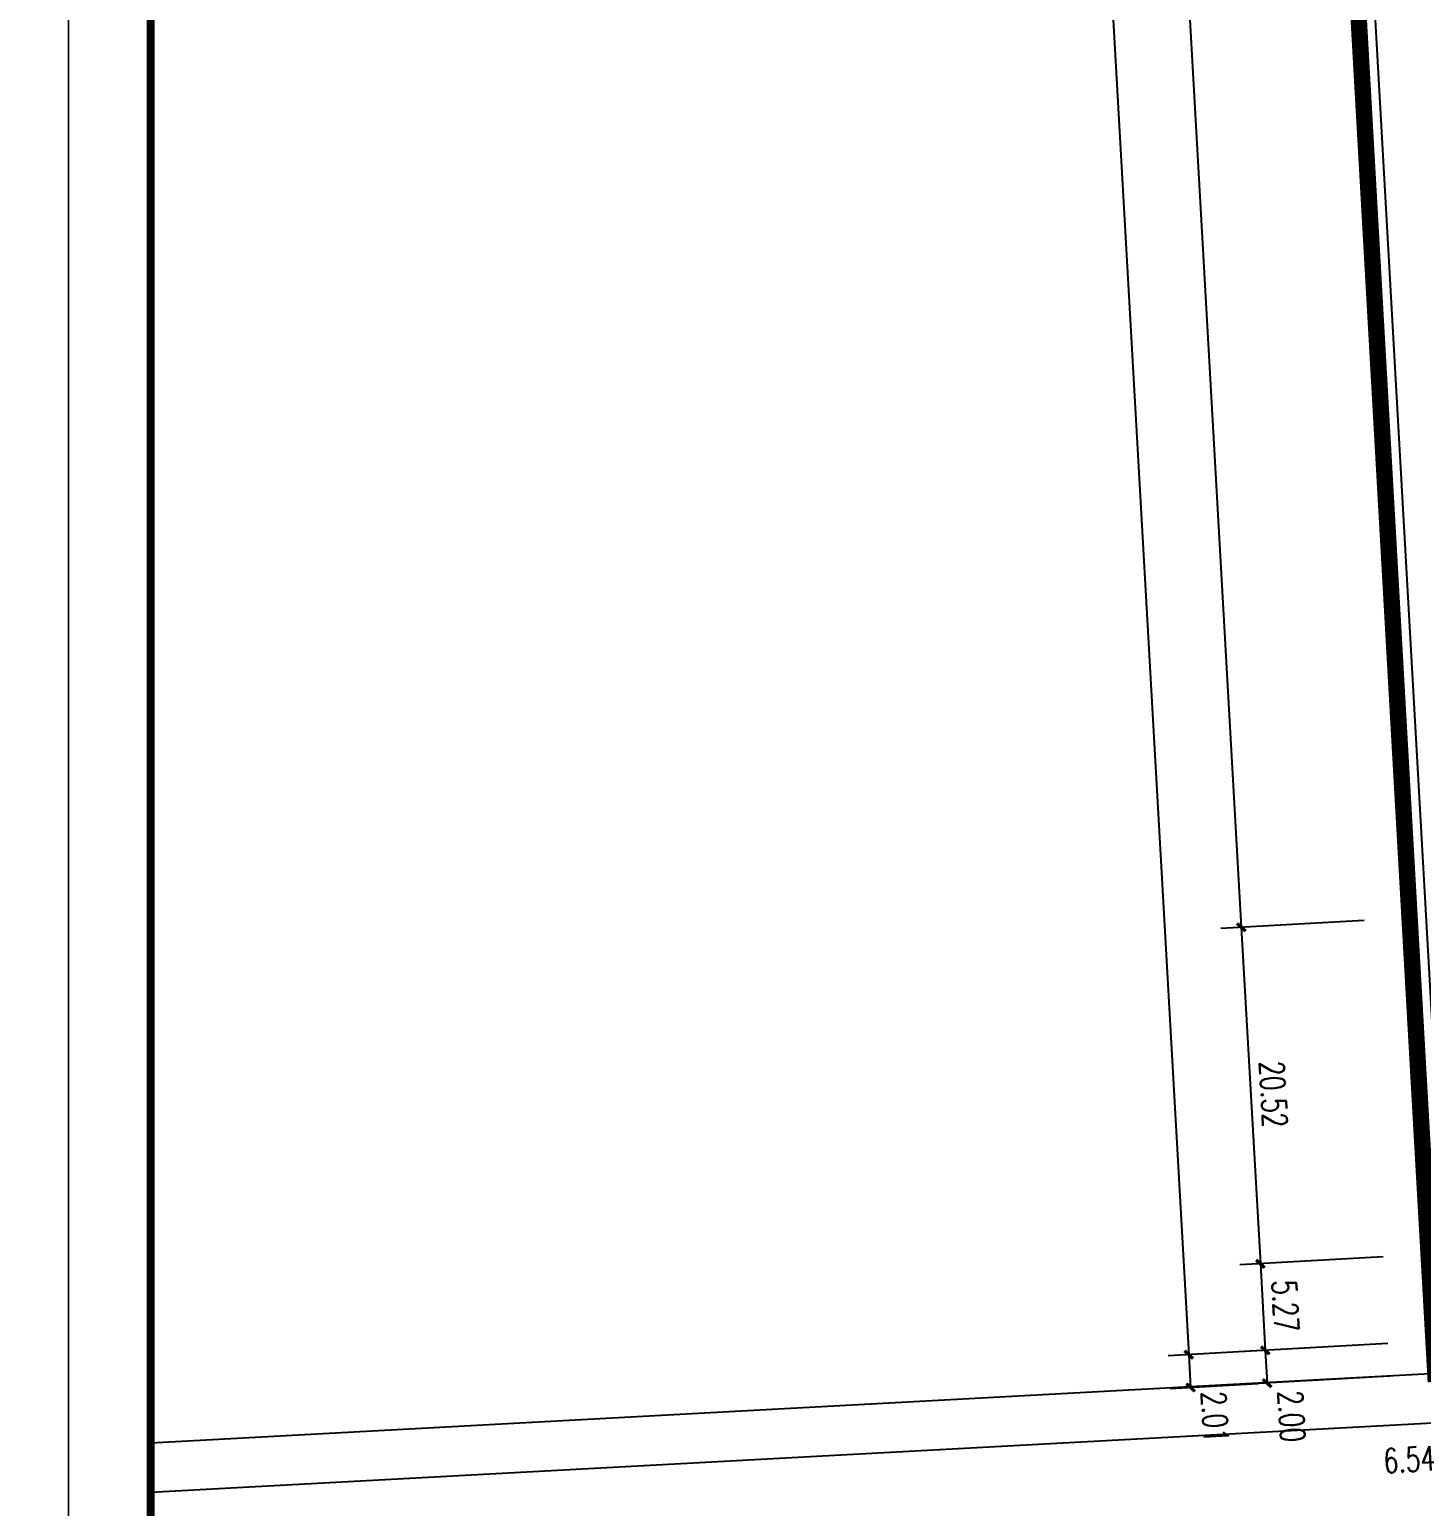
# Model space of a CAD drawing. Header units: millimetres. Extents: x 53009415 to 54059915, y 20499171 to 20796171.
# Drawn here: x 53847540 to 53932282, y 20559369 to 20649254 of the extents above; entities that cross this region are included whole.
import ezdxf

# ---------------------------------------------------------------- set-up
doc = ezdxf.new("R2010")
doc.units = ezdxf.units.MM
doc.header["$LTSCALE"] = 1000
for name, color, linetype in [('KZD', 1, 'Continuous'), ('PUB_DIM', 3, 'Continuous'), ('RD-侧石线', 5, 'Continuous'), ('ROAD', 2, 'Continuous')]:
    doc.layers.add(name, color=color, linetype=linetype)
doc.layers.add('PUB_TITLE', color=7, linetype='Continuous', lineweight=20)
doc.layers.add('已设计道路边线', color=4, linetype='Continuous', lineweight=50)
doc.styles.add('_TCH_DIM_T3', font='SIMPLEX', dxfattribs={"width": 0.705882, "bigfont": 'GBCBIG'})
doc.dimstyles.new('_TCH_ARCH&&500', dxfattribs={"dimtxt": 1487.5, "dimasz": 500, "dimexe": 1250, "dimexo": 1500, "dimgap": 631.25, "dimtad": 1, "dimlfac": 0.001, "dimzin": 0, "dimdsep": 46, "dimtxsty": '_TCH_DIM_T3', "dimblk": 'ARCHTICK', "dimcen": 0.09, "dimclrt": 7, "dimazin": 2, "dimtfac": 1, "dimtix": 1, "dimtmove": 2, "dimatfit": 3, "dimfxl": 0, "dimtolj": 1, "dimtzin": 0, "dimarcsym": 0})

# ---------------------------------------------------------------- blocks, each defined once
blk = doc.blocks.new('_ArchTick')
at = {"color": 0, "linetype": 'ByBlock', "const_width": 0.4}
blk.add_lwpolyline([(-0.5, -0.5), (0.5, 0.5)], dxfattribs=at)
blk = doc.blocks.new('*D49')
at = {"layer": 'Defpoints', "color": 0, "transparency": 16777216}
for p in [(53939839, 20566750), (53933313, 20566381), (53940145, 20561332)]:
    blk.add_point(p, dxfattribs=at)
at = {"layer": 'PUB_DIM', "color": 0, "lineweight": -2, "transparency": 16777216}
for p, q in [((53939923, 20565253), (53940216, 20560084)), ((53933398, 20564883), (53933691, 20559715)), ((53933620, 20560963), (53940145, 20561332))]:
    blk.add_line(p, q, dxfattribs=at)
at = {"layer": 'PUB_DIM', "color": 0, "lineweight": -2, "transparency": 16777216, "xscale": 500, "yscale": 500, "zscale": 500}
for p, rotation in [((53933620, 20560963), 183.239700163843), ((53940145, 20561332), 3.239700163842966)]:
    blk.add_blockref('_ArchTick', p, dxfattribs=dict(at, rotation=rotation))
at = {"layer": 'PUB_DIM', "color": 7, "transparency": 16777216, "insert": (53931545, 20562223), "char_height": 1487.5, "attachment_point": 5, "rotation": 3.2397, "style": '_TCH_DIM_T3'}
blk.add_mtext('\\A1;6.54', dxfattribs=at)
blk = doc.blocks.new('*D71')
at = {"layer": 'Defpoints', "color": 0, "transparency": 16777216}
for p in [(53922355, 20735181), (53921314, 20594618), (53930283, 20595125)]:
    blk.add_point(p, dxfattribs=at)
at = {"layer": 'PUB_DIM', "color": 0, "lineweight": -2, "transparency": 16777216}
for p, q in [((53920858, 20735096), (53912138, 20734603)), ((53913386, 20734673), (53921314, 20594618)), ((53928786, 20595040), (53920066, 20594547))]:
    blk.add_line(p, q, dxfattribs=at)
at = {"layer": 'PUB_DIM', "color": 0, "lineweight": -2, "transparency": 16777216, "xscale": 500, "yscale": 500, "zscale": 500}
for p, rotation in [((53913386, 20734673), 93.23975521763379), ((53921314, 20594618), 273.2397552176338)]:
    blk.add_blockref('_ArchTick', p, dxfattribs=dict(at, rotation=rotation))
at = {"layer": 'PUB_DIM', "color": 7, "transparency": 16777216, "insert": (53918723, 20664723), "char_height": 1487.5, "attachment_point": 5, "rotation": 273.23976, "style": '_TCH_DIM_T3'}
blk.add_mtext('\\A1;140.28', dxfattribs=at)
blk = doc.blocks.new('*D72')
at = {"layer": 'Defpoints', "color": 0, "transparency": 16777216}
for p in [(53930283, 20595125), (53922474, 20574135), (53931443, 20574642)]:
    blk.add_point(p, dxfattribs=at)
at = {"layer": 'PUB_DIM', "color": 0, "lineweight": -2, "transparency": 16777216}
for p, q in [((53928786, 20595040), (53920066, 20594547)), ((53921314, 20594618), (53922474, 20574135)), ((53929945, 20574557), (53921226, 20574064))]:
    blk.add_line(p, q, dxfattribs=at)
at = {"layer": 'PUB_DIM', "color": 0, "lineweight": -2, "transparency": 16777216, "xscale": 500, "yscale": 500, "zscale": 500}
for p, rotation in [((53921314, 20594618), 93.23975521762621), ((53922474, 20574135), 273.2397552176262)]:
    blk.add_blockref('_ArchTick', p, dxfattribs=dict(at, rotation=rotation))
at = {"layer": 'PUB_DIM', "color": 7, "transparency": 16777216, "insert": (53923267, 20584454), "char_height": 1487.5, "attachment_point": 5, "rotation": 273.23976, "style": '_TCH_DIM_T3'}
blk.add_mtext('\\A1;20.52', dxfattribs=at)
blk = doc.blocks.new('*D73')
at = {"layer": 'Defpoints', "color": 0, "transparency": 16777216}
for p in [(53931443, 20574642), (53922772, 20568870), (53931741, 20569377)]:
    blk.add_point(p, dxfattribs=at)
at = {"layer": 'PUB_DIM', "color": 0, "lineweight": -2, "transparency": 16777216}
for p, q in [((53929945, 20574557), (53921226, 20574064)), ((53922474, 20574135), (53922772, 20568870)), ((53930243, 20569293), (53921524, 20568799))]:
    blk.add_line(p, q, dxfattribs=at)
at = {"layer": 'PUB_DIM', "color": 0, "lineweight": -2, "transparency": 16777216, "xscale": 500, "yscale": 500, "zscale": 500}
for p, rotation in [((53922474, 20574135), 93.23975521766373), ((53922772, 20568870), 273.2397552176637)]:
    blk.add_blockref('_ArchTick', p, dxfattribs=dict(at, rotation=rotation))
at = {"layer": 'PUB_DIM', "color": 7, "transparency": 16777216, "insert": (53923996, 20571580), "char_height": 1487.5, "attachment_point": 5, "rotation": 273.23976, "style": '_TCH_DIM_T3'}
blk.add_mtext('\\A1;5.27', dxfattribs=at)
blk = doc.blocks.new('*D74')
at = {"layer": 'Defpoints', "color": 0, "transparency": 16777216}
for p in [(53931741, 20569377), (53922885, 20566873), (53931854, 20567380)]:
    blk.add_point(p, dxfattribs=at)
at = {"layer": 'PUB_DIM', "color": 0, "lineweight": -2, "transparency": 16777216}
for p, q in [((53930243, 20569293), (53921524, 20568799)), ((53922772, 20568870), (53922885, 20566873)), ((53930356, 20567296), (53921637, 20566802))]:
    blk.add_line(p, q, dxfattribs=at)
at = {"layer": 'PUB_DIM', "color": 0, "lineweight": -2, "transparency": 16777216, "xscale": 500, "yscale": 500, "zscale": 500}
for p, rotation in [((53922772, 20568870), 93.23975521759658), ((53922885, 20566873), 273.2397552175966)]:
    blk.add_blockref('_ArchTick', p, dxfattribs=dict(at, rotation=rotation))
at = {"layer": 'PUB_DIM', "color": 7, "transparency": 16777216, "insert": (53924376, 20564854), "char_height": 1487.5, "attachment_point": 5, "rotation": 273.23976, "style": '_TCH_DIM_T3'}
blk.add_mtext('\\A1;2.00', dxfattribs=at)
blk = doc.blocks.new('*D76')
at = {"layer": 'Defpoints', "color": 0, "transparency": 16777216}
for p in [(53913942, 20741564), (53918114, 20568606), (53923714, 20568923)]:
    blk.add_point(p, dxfattribs=at)
at = {"layer": 'PUB_DIM', "color": 0, "lineweight": -2, "transparency": 16777216}
for p, q in [((53912444, 20741479), (53907094, 20741176)), ((53908342, 20741247), (53918114, 20568606)), ((53922216, 20568838), (53916866, 20568535))]:
    blk.add_line(p, q, dxfattribs=at)
at = {"layer": 'PUB_DIM', "color": 0, "lineweight": -2, "transparency": 16777216, "xscale": 500, "yscale": 500, "zscale": 500}
for p, rotation in [((53908342, 20741247), 93.239755217612), ((53918114, 20568606), 273.239755217612)]:
    blk.add_blockref('_ArchTick', p, dxfattribs=dict(at, rotation=rotation))
at = {"layer": 'PUB_DIM', "color": 7, "transparency": 16777216, "insert": (53914601, 20655004), "char_height": 1487.5, "attachment_point": 5, "rotation": 273.23976, "style": '_TCH_DIM_T3'}
blk.add_mtext('\\A1;172.92', dxfattribs=at)
blk = doc.blocks.new('*D77')
at = {"layer": 'Defpoints', "color": 0, "transparency": 16777216}
for p in [(53923714, 20568923), (53923827, 20566921), (53918227, 20566604)]:
    blk.add_point(p, dxfattribs=at)
at = {"layer": 'PUB_DIM', "color": 0, "lineweight": -2, "transparency": 16777216}
for p, q in [((53922216, 20568838), (53916866, 20568535)), ((53918114, 20568606), (53918227, 20566604)), ((53922330, 20566836), (53916979, 20566533))]:
    blk.add_line(p, q, dxfattribs=at)
at = {"layer": 'PUB_DIM', "color": 0, "lineweight": -2, "transparency": 16777216, "xscale": 500, "yscale": 500, "zscale": 500}
for p, rotation in [((53918114, 20568606), 93.23975521770568), ((53918227, 20566604), 273.2397552177056)]:
    blk.add_blockref('_ArchTick', p, dxfattribs=dict(at, rotation=rotation))
at = {"layer": 'PUB_DIM', "color": 7, "transparency": 16777216, "insert": (53919706, 20564810), "char_height": 1487.5, "attachment_point": 5, "rotation": 273.23976, "style": '_TCH_DIM_T3'}
blk.add_mtext('\\A1;2.01', dxfattribs=at)

msp = doc.modelspace()

# ---------------------------------------------------------------- linework, layer by layer
at = {"layer": 'KZD', "const_width": 1000, "flags": 128}
msp.add_lwpolyline([(54022548.342, 20572292.28), (54012663.253, 20746928.864), (53923242.604, 20742090.165), (53933127.918, 20567452.595), (54022548.342, 20572292.28)], close=True, dxfattribs=at)
at = {"layer": 'PUB_TITLE'}
for points in [[(53639915.383, 20796170.783), (53639915.383, 20499170.783), (53849915.383, 20499170.783), (53849915.383, 20796170.783)], [(53849915.383, 20796170.783), (53849915.383, 20499170.783), (54059915.383, 20499170.783), (54059915.383, 20796170.783)]]:
    msp.add_lwpolyline(points, close=True, dxfattribs=at)
at = {"layer": 'PUB_TITLE', "const_width": 500}
msp.add_lwpolyline([(53854915.383, 20783670.783), (53854915.383, 20504170.783), (54054915.383, 20504170.783), (54054915.383, 20783670.783)], close=True, dxfattribs=at)
at = {"layer": 'RD-侧石线', "linetype": 'ByBlock', "flags": 128}
msp.add_lwpolyline([(54054915.383, 20571039.684), (53854915.383, 20560215.123)], dxfattribs=at)
at = {"layer": 'ROAD'}
msp.add_line((53924755.684, 20733054.192), (53933706.404, 20574927.497), dxfattribs=at)
at = {"layer": '已设计道路边线', "linetype": 'ByBlock', "lineweight": -2, "flags": 128}
msp.add_lwpolyline([(54054915.383, 20574044.075), (53854915.383, 20563219.513)], dxfattribs=at)

# ---------------------------------------------------------------- dimensions: what is measured, and where the dimension line sits
at = {"layer": 'PUB_DIM'}
for p1, p2, distance, picture, middle in [((53913941.799, 20741563.695), (53923714.083, 20568922.935), -5608.917, '*D76', (53914600.791, 20655004.038)), ((53922355.425, 20735181.041), (53930283.247, 20595125.238), -8983.295, '*D71', (53918723.2, 20664723.162)), ((53930283.247, 20595125.238), (53931442.685, 20574642.186), -8983.295, '*D72', (53923266.83, 20584453.734)), ((53931442.685, 20574642.186), (53931740.703, 20569377.28), -8983.295, '*D73', (53923995.558, 20571579.756))]:
    dim = msp.add_aligned_dim(p1=p1, p2=p2, distance=distance, dimstyle='_TCH_ARCH&&500', dxfattribs=at)
    dim.commit()
    dim.dimension.update_dxf_attribs({"geometry": picture, "text_midpoint": middle})
for base, p1, p2, angle, picture, middle in [((53918227.456, 20566603.895), (53923714.083, 20568922.935), (53923827.409, 20566920.879), 273.23975522, '*D77', (53919706.223, 20564809.599)), ((53922884.794, 20566872.786), (53931740.703, 20569377.28), (53931853.732, 20567380.47), 273.23975522, '*D74', (53924376.276, 20564853.849)), ((53940145.303, 20561332.457), (53933313.196, 20566380.797), (53939838.641, 20566750.162), 3.23970016, '*D49', (53931545.349, 20562222.868))]:
    dim = msp.add_linear_dim(base=base, p1=p1, p2=p2, angle=angle, dimstyle='_TCH_ARCH&&500', dxfattribs=at)
    dim.commit()
    dim.dimension.update_dxf_attribs({"geometry": picture, "text_midpoint": middle, "dimtype": 129})

doc.saveas('drawing.dxf')
